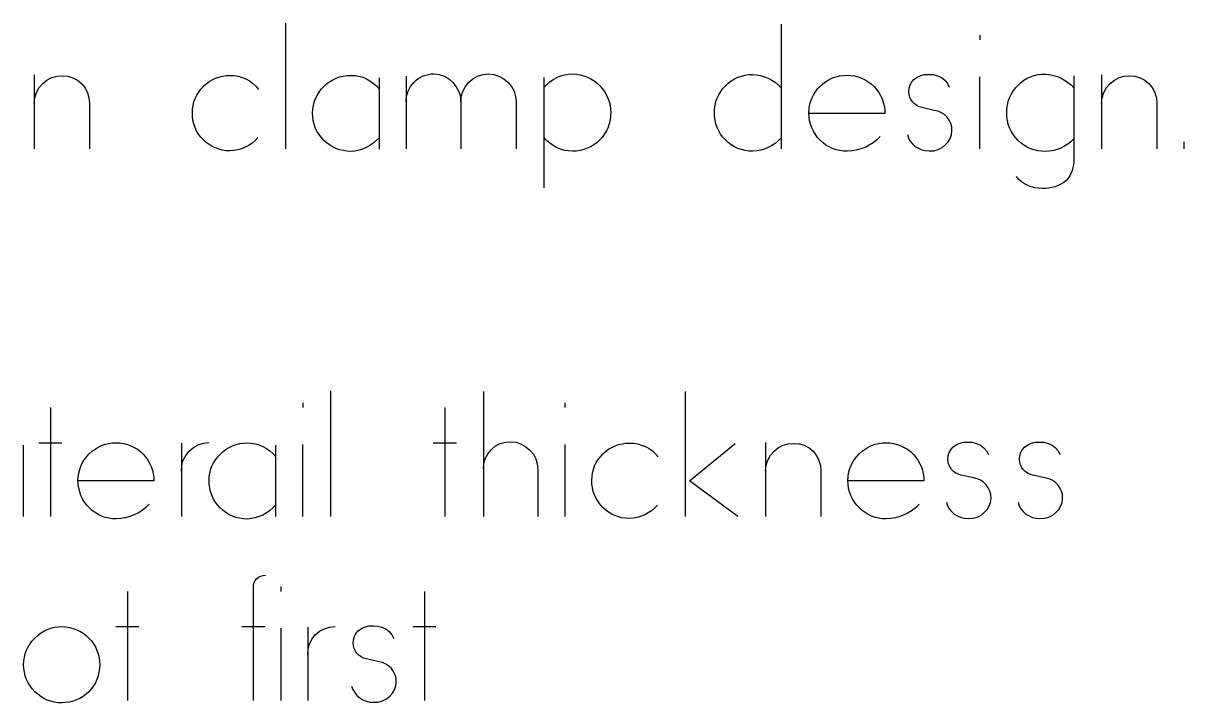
# Model space of a CAD drawing. Extents: x 0.37 to 5.45, y 0.44 to 6.56.
# Drawn here: x 4.263 to 5.446, y 5.509 to 6.203 of the extents above; entities that cross this region are included whole.
import ezdxf

# ---------------------------------------------------------------- set-up
doc = ezdxf.new("R2010")
doc.units = 0
doc.layers.add('LAYER_1', color=7, linetype='CONTINUOUS')

msp = doc.modelspace()

# ---------------------------------------------------------------- linework, layer by layer
at = {"layer": 'LAYER_1'}
for points in [[(4.5307, 6.2026), (4.5307, 6.0743)], [(5.0358, 6.2016), (5.0358, 6.0743)], [(5.2382, 6.1903), (5.2382, 6.1855)], [(4.2744, 6.15), (4.2744, 6.0743)], [(4.2744, 6.121), (4.275, 6.1266), (4.2767, 6.132), (4.2795, 6.1369), (4.2832, 6.1411), (4.2874, 6.1446), (4.2922, 6.1471), (4.2974, 6.1486), (4.3029, 6.149), (4.3084, 6.1485), (4.3137, 6.147), (4.3186, 6.1444), (4.3229, 6.1409), (4.3263, 6.1365), (4.3288, 6.1316), (4.3303, 6.1264), (4.3307, 6.1209), (4.3307, 6.0743)], [(4.5025, 6.0859), (4.4997, 6.083), (4.4965, 6.0803), (4.4932, 6.078), (4.4896, 6.0761), (4.4859, 6.0746), (4.482, 6.0734), (4.4779, 6.0727), (4.4738, 6.0724), (4.4701, 6.0725), (4.4664, 6.0731), (4.4628, 6.074), (4.4593, 6.0753), (4.4559, 6.0769), (4.4527, 6.0788), (4.4497, 6.081), (4.447, 6.0836), (4.4443, 6.0864), (4.442, 6.0895), (4.44, 6.0928), (4.4384, 6.0963), (4.4372, 6.0999), (4.4363, 6.1036), (4.4358, 6.1074), (4.4357, 6.1113), (4.4358, 6.1151), (4.4364, 6.1188), (4.4373, 6.1224), (4.4385, 6.1259), (4.4401, 6.1293), (4.4421, 6.1324), (4.4444, 6.1354), (4.4469, 6.1382), (4.4497, 6.1407), (4.4527, 6.143), (4.4559, 6.1449), (4.4593, 6.1464), (4.4628, 6.1477), (4.4665, 6.1485), (4.4702, 6.1491), (4.474, 6.1492), (4.4782, 6.1491), (4.4824, 6.1484), (4.4864, 6.1473), (4.4903, 6.1457), (4.494, 6.1437), (4.4974, 6.1412), (4.5005, 6.1383), (4.5032, 6.1351)], [(4.6259, 6.0858), (4.623, 6.0828), (4.6199, 6.0801), (4.6165, 6.0778), (4.6129, 6.0758), (4.6092, 6.0742), (4.6053, 6.073), (4.6012, 6.0722), (4.5971, 6.0718), (4.5932, 6.072), (4.5894, 6.0726), (4.5856, 6.0735), (4.582, 6.0748), (4.5786, 6.0765), (4.5753, 6.0785), (4.5722, 6.0808), (4.5694, 6.0834), (4.5668, 6.0863), (4.5645, 6.0894), (4.5626, 6.0926), (4.561, 6.0961), (4.5597, 6.0997), (4.5588, 6.1034), (4.5583, 6.1072), (4.5582, 6.111), (4.5584, 6.1148), (4.559, 6.1185), (4.5599, 6.1221), (4.5612, 6.1257), (4.5628, 6.129), (4.5648, 6.1322), (4.5671, 6.1352), (4.5697, 6.1379), (4.5725, 6.1406), (4.5755, 6.1429), (4.5788, 6.1448), (4.5822, 6.1465), (4.5857, 6.1478), (4.5894, 6.1487), (4.5932, 6.1492), (4.597, 6.1494), (4.6012, 6.1492), (4.6053, 6.1486), (4.6093, 6.1475), (4.6131, 6.1459), (4.6167, 6.1439), (4.6201, 6.1415), (4.6232, 6.1387), (4.6259, 6.1355)], [(4.626, 6.147), (4.626, 6.0742)], [(4.6535, 6.1224), (4.654, 6.128), (4.6555, 6.1332), (4.6581, 6.1381), (4.6616, 6.1424), (4.6637, 6.1444), (4.6659, 6.1461), (4.6708, 6.1488), (4.6762, 6.1504), (4.679, 6.1508), (4.6819, 6.1508), (4.6873, 6.1502), (4.6925, 6.1485), (4.6972, 6.1458), (4.7013, 6.1421), (4.7047, 6.1378), (4.7073, 6.1329), (4.7089, 6.1277), (4.7094, 6.1222), (4.7094, 6.0743)], [(4.6535, 6.1487), (4.6535, 6.0743)], [(4.7094, 6.1222), (4.7098, 6.1277), (4.7113, 6.133), (4.7139, 6.1379), (4.7174, 6.1423), (4.7216, 6.1459), (4.7264, 6.1486), (4.7317, 6.1503), (4.7372, 6.1509), (4.7428, 6.1503), (4.7481, 6.1486), (4.753, 6.1459), (4.7573, 6.1423), (4.7609, 6.138), (4.7635, 6.1331), (4.7651, 6.1277), (4.7656, 6.1221), (4.7656, 6.0743)], [(4.7938, 6.1472), (4.7938, 6.0346)], [(4.7939, 6.1371), (4.7968, 6.1402), (4.8, 6.1429), (4.8034, 6.1453), (4.8071, 6.1473), (4.811, 6.1488), (4.815, 6.1499), (4.8191, 6.1506), (4.8234, 6.1508), (4.8272, 6.1506), (4.8311, 6.15), (4.8348, 6.149), (4.8384, 6.1476), (4.8418, 6.1459), (4.8451, 6.1439), (4.8481, 6.1415), (4.851, 6.1388), (4.8535, 6.1359), (4.8557, 6.1329), (4.8576, 6.1297), (4.8592, 6.1262), (4.8605, 6.1227), (4.8614, 6.119), (4.8619, 6.1153), (4.8621, 6.1115), (4.862, 6.1076), (4.8615, 6.1038), (4.8606, 6.1), (4.8594, 6.0964), (4.8578, 6.0929), (4.8558, 6.0896), (4.8536, 6.0864), (4.851, 6.0835), (4.8481, 6.0809), (4.845, 6.0786), (4.8417, 6.0766), (4.8382, 6.075), (4.8346, 6.0737), (4.8309, 6.0728), (4.8271, 6.0722), (4.8232, 6.0721), (4.819, 6.0723), (4.8148, 6.0729), (4.8108, 6.0741), (4.8069, 6.0757), (4.8033, 6.0777), (4.7999, 6.0801), (4.7967, 6.0829), (4.7939, 6.0861)], [(5.0358, 6.0856), (5.0329, 6.0826), (5.0297, 6.08), (5.0263, 6.0777), (5.0227, 6.0758), (5.0189, 6.0742), (5.015, 6.0731), (5.0109, 6.0723), (5.0068, 6.072), (5.0029, 6.0721), (4.9991, 6.0727), (4.9953, 6.0736), (4.9917, 6.0748), (4.9882, 6.0765), (4.9849, 6.0785), (4.9818, 6.0808), (4.979, 6.0835), (4.9764, 6.0863), (4.9741, 6.0895), (4.9722, 6.0928), (4.9706, 6.0962), (4.9693, 6.0998), (4.9684, 6.1036), (4.9679, 6.1074), (4.9678, 6.1113), (4.9679, 6.1151), (4.9684, 6.1189), (4.9693, 6.1226), (4.9706, 6.1262), (4.9722, 6.1296), (4.9742, 6.1329), (4.9764, 6.1359), (4.9791, 6.1388), (4.9819, 6.1414), (4.9849, 6.1438), (4.9882, 6.1458), (4.9917, 6.1474), (4.9953, 6.1487), (4.999, 6.1496), (5.0028, 6.1501), (5.0067, 6.1503), (5.0108, 6.15), (5.0149, 6.1492), (5.0188, 6.148), (5.0226, 6.1465), (5.0263, 6.1446), (5.0297, 6.1423), (5.0329, 6.1396), (5.0358, 6.1367)], [(5.1366, 6.0869), (5.1332, 6.0836), (5.1295, 6.0806), (5.1255, 6.0781), (5.1213, 6.0759), (5.117, 6.0743), (5.1124, 6.073), (5.1078, 6.0723), (5.103, 6.072), (5.0992, 6.0721), (5.0954, 6.0726), (5.0918, 6.0735), (5.0882, 6.0747), (5.0848, 6.0764), (5.0815, 6.0783), (5.0785, 6.0806), (5.0757, 6.0832), (5.073, 6.086), (5.0707, 6.0891), (5.0687, 6.0924), (5.067, 6.0959), (5.0657, 6.0996), (5.0648, 6.1033), (5.0642, 6.1071), (5.064, 6.111), (5.0642, 6.1149), (5.0648, 6.1186), (5.0658, 6.1223), (5.0671, 6.1258), (5.0687, 6.1293), (5.0707, 6.1325), (5.073, 6.1355), (5.0756, 6.1383), (5.0784, 6.1409), (5.0815, 6.1432), (5.0848, 6.1451), (5.0882, 6.1467), (5.0918, 6.148), (5.0954, 6.1489), (5.0992, 6.1494), (5.1031, 6.1495), (5.1069, 6.1494), (5.1107, 6.1488), (5.1144, 6.1479), (5.118, 6.1466), (5.1214, 6.1449), (5.1246, 6.1429), (5.1277, 6.1406), (5.1305, 6.1379), (5.133, 6.1351), (5.1352, 6.132), (5.1371, 6.1288), (5.1386, 6.1253), (5.1399, 6.1218), (5.1408, 6.1182), (5.1413, 6.1144), (5.1415, 6.1106), (5.0641, 6.1106)], [(5.1644, 6.0889), (5.1656, 6.0854), (5.1674, 6.0822), (5.1697, 6.0794), (5.1725, 6.0769), (5.1758, 6.075), (5.1793, 6.0735), (5.183, 6.0726), (5.1868, 6.0724), (5.1914, 6.0725), (5.1958, 6.0737), (5.1998, 6.0758), (5.2033, 6.0787), (5.2061, 6.0816), (5.2081, 6.0851), (5.2094, 6.0888), (5.2099, 6.0928), (5.2096, 6.0967), (5.2086, 6.1003), (5.2071, 6.1037), (5.2049, 6.1067), (5.2023, 6.1093), (5.1992, 6.1113), (5.1957, 6.1128), (5.1919, 6.1137), (5.1793, 6.1166), (5.1765, 6.1174), (5.174, 6.1186), (5.1717, 6.1203), (5.1697, 6.1223), (5.1681, 6.1246), (5.1669, 6.1272), (5.1662, 6.1299), (5.166, 6.1328), (5.1663, 6.1362), (5.1672, 6.1395), (5.1688, 6.1424), (5.1709, 6.1451), (5.1743, 6.1475), (5.178, 6.1492), (5.182, 6.1502), (5.1862, 6.1503), (5.1907, 6.1501), (5.1951, 6.149), (5.1991, 6.1471), (5.2027, 6.1444), (5.2054, 6.1412), (5.2072, 6.1375)], [(5.2381, 6.1479), (5.2381, 6.0743)], [(5.3342, 6.0846), (5.3312, 6.0817), (5.328, 6.0792), (5.3246, 6.0771), (5.321, 6.0752), (5.3172, 6.0738), (5.3133, 6.0728), (5.3093, 6.0721), (5.3052, 6.0718), (5.3013, 6.0719), (5.2974, 6.0724), (5.2936, 6.0733), (5.29, 6.0746), (5.2865, 6.0762), (5.2831, 6.0782), (5.28, 6.0805), (5.2771, 6.0832), (5.2745, 6.0861), (5.2722, 6.0892), (5.2702, 6.0925), (5.2685, 6.096), (5.2673, 6.0996), (5.2664, 6.1034), (5.2659, 6.1072), (5.2658, 6.1112), (5.2659, 6.1151), (5.2664, 6.119), (5.2673, 6.1228), (5.2685, 6.1265), (5.2702, 6.13), (5.2722, 6.1334), (5.2745, 6.1366), (5.2772, 6.1395), (5.28, 6.1421), (5.2832, 6.1444), (5.2865, 6.1464), (5.29, 6.148), (5.2937, 6.1493), (5.2974, 6.1501), (5.3013, 6.1506), (5.3052, 6.1507), (5.3093, 6.1503), (5.3134, 6.1494), (5.3173, 6.1482), (5.3211, 6.1465), (5.3247, 6.1446), (5.3281, 6.1422), (5.3313, 6.1396), (5.3342, 6.1366)], [(5.3342, 6.1489), (5.3342, 6.064), (5.3342, 6.061), (5.3339, 6.0581), (5.3325, 6.0523), (5.33, 6.047), (5.3283, 6.0445), (5.3264, 6.0422), (5.3238, 6.0402), (5.3209, 6.0384), (5.318, 6.037), (5.3149, 6.0358), (5.3117, 6.0349), (5.3084, 6.0343), (5.3051, 6.0341), (5.3018, 6.0341), (5.298, 6.0342), (5.2942, 6.0346), (5.2906, 6.0356), (5.2872, 6.0369), (5.2839, 6.0387), (5.2808, 6.0408), (5.278, 6.0433), (5.2756, 6.0462)], [(5.3624, 6.15), (5.3624, 6.0743)], [(5.3624, 6.121), (5.363, 6.1266), (5.3647, 6.132), (5.3674, 6.1369), (5.3712, 6.1411), (5.3754, 6.1446), (5.3802, 6.1471), (5.3854, 6.1486), (5.3908, 6.149), (5.3964, 6.1485), (5.4017, 6.147), (5.4065, 6.1444), (5.4108, 6.1409), (5.4142, 6.1365), (5.4167, 6.1316), (5.4182, 6.1264), (5.4187, 6.1209), (5.4187, 6.0743)], [(5.4462, 6.0815), (5.4462, 6.0743)], [(4.5763, 5.8276), (4.5763, 5.6993)], [(4.7323, 5.8269), (4.7323, 5.6993)], [(4.9379, 5.8269), (4.9379, 5.6993)], [(4.2911, 5.8105), (4.2911, 5.6993)], [(4.5481, 5.8153), (4.5481, 5.8105)], [(4.6931, 5.8105), (4.6931, 5.6993)], [(4.8153, 5.8153), (4.8153, 5.8105)], [(4.2792, 5.7745), (4.3027, 5.7745)], [(4.3916, 5.7119), (4.3882, 5.7086), (4.3845, 5.7056), (4.3806, 5.7031), (4.3764, 5.7009), (4.372, 5.6993), (4.3675, 5.698), (4.3628, 5.6973), (4.3581, 5.697), (4.3542, 5.6971), (4.3505, 5.6976), (4.3468, 5.6985), (4.3432, 5.6997), (4.3398, 5.7014), (4.3366, 5.7033), (4.3335, 5.7056), (4.3307, 5.7082), (4.3281, 5.711), (4.3257, 5.7141), (4.3237, 5.7174), (4.3221, 5.7209), (4.3208, 5.7246), (4.3198, 5.7283), (4.3192, 5.7321), (4.319, 5.736), (4.3192, 5.7399), (4.3198, 5.7436), (4.3208, 5.7473), (4.3221, 5.7508), (4.3237, 5.7543), (4.3257, 5.7575), (4.328, 5.7605), (4.3306, 5.7633), (4.3335, 5.7659), (4.3365, 5.7682), (4.3398, 5.7701), (4.3432, 5.7717), (4.3468, 5.773), (4.3505, 5.7739), (4.3543, 5.7744), (4.3581, 5.7745), (4.3619, 5.7744), (4.3657, 5.7738), (4.3694, 5.7729), (4.373, 5.7716), (4.3764, 5.7699), (4.3797, 5.7679), (4.3827, 5.7656), (4.3855, 5.7629), (4.388, 5.7601), (4.3902, 5.757), (4.3921, 5.7538), (4.3937, 5.7503), (4.3949, 5.7468), (4.3958, 5.7432), (4.3963, 5.7394), (4.3965, 5.7356), (4.3191, 5.7356)], [(4.4247, 5.7457), (4.425, 5.7513), (4.4264, 5.7567), (4.4289, 5.7617), (4.4324, 5.7661), (4.4367, 5.7698), (4.4416, 5.7724), (4.447, 5.7741), (4.4526, 5.7747)], [(4.4247, 5.7741), (4.4247, 5.6993)], [(4.5204, 5.7108), (4.5175, 5.7078), (4.5144, 5.7051), (4.511, 5.7028), (4.5074, 5.7008), (4.5036, 5.6992), (4.4997, 5.698), (4.4957, 5.6972), (4.4915, 5.6968), (4.4877, 5.697), (4.4838, 5.6976), (4.4801, 5.6985), (4.4765, 5.6998), (4.473, 5.7015), (4.4697, 5.7035), (4.4667, 5.7058), (4.4638, 5.7084), (4.4612, 5.7113), (4.459, 5.7144), (4.457, 5.7176), (4.4554, 5.7211), (4.4542, 5.7247), (4.4533, 5.7284), (4.4528, 5.7322), (4.4527, 5.736), (4.4529, 5.7398), (4.4534, 5.7435), (4.4543, 5.7471), (4.4556, 5.7507), (4.4573, 5.754), (4.4592, 5.7572), (4.4615, 5.7602), (4.4642, 5.7629), (4.467, 5.7656), (4.47, 5.7679), (4.4732, 5.7698), (4.4766, 5.7715), (4.4802, 5.7728), (4.4839, 5.7737), (4.4877, 5.7742), (4.4915, 5.7744), (4.4957, 5.7742), (4.4998, 5.7736), (4.5038, 5.7725), (4.5076, 5.7709), (4.5112, 5.7689), (4.5146, 5.7665), (4.5176, 5.7637), (4.5204, 5.7605)], [(4.5479, 5.7729), (4.5479, 5.6993)], [(4.6812, 5.7745), (4.7048, 5.7745)], [(4.7323, 5.7481), (4.7328, 5.7536), (4.7344, 5.7588), (4.7371, 5.7636), (4.7406, 5.7678), (4.7448, 5.7713), (4.7495, 5.7738), (4.7547, 5.7753), (4.7601, 5.7757), (4.7657, 5.7751), (4.7709, 5.7733), (4.7757, 5.7706), (4.7798, 5.7669), (4.7832, 5.7628), (4.7856, 5.7581), (4.7871, 5.753), (4.7877, 5.7478), (4.7877, 5.6993)], [(4.8152, 5.7729), (4.8152, 5.6993)], [(4.9097, 5.7109), (4.9068, 5.708), (4.9037, 5.7053), (4.9003, 5.703), (4.8968, 5.7011), (4.893, 5.6996), (4.8891, 5.6984), (4.8851, 5.6977), (4.881, 5.6974), (4.8772, 5.6975), (4.8735, 5.6981), (4.8699, 5.699), (4.8664, 5.7003), (4.8631, 5.7019), (4.8599, 5.7038), (4.8569, 5.706), (4.8541, 5.7086), (4.8515, 5.7114), (4.8492, 5.7145), (4.8472, 5.7178), (4.8456, 5.7213), (4.8443, 5.7249), (4.8434, 5.7286), (4.8429, 5.7324), (4.8428, 5.7363), (4.843, 5.7401), (4.8435, 5.7438), (4.8444, 5.7474), (4.8457, 5.7509), (4.8473, 5.7543), (4.8492, 5.7574), (4.8515, 5.7604), (4.8541, 5.7632), (4.8569, 5.7657), (4.8599, 5.768), (4.8631, 5.7699), (4.8665, 5.7714), (4.87, 5.7727), (4.8736, 5.7735), (4.8773, 5.7741), (4.8811, 5.7742), (4.8854, 5.7741), (4.8896, 5.7734), (4.8936, 5.7723), (4.8975, 5.7707), (4.9011, 5.7687), (4.9045, 5.7662), (4.9076, 5.7633), (4.9104, 5.7601)], [(4.9918, 5.6993), (4.9424, 5.7358), (4.9888, 5.7738)], [(5.02, 5.775), (5.02, 5.6993)], [(5.02, 5.746), (5.0206, 5.7516), (5.0223, 5.757), (5.0251, 5.7619), (5.0288, 5.7661), (5.033, 5.7696), (5.0378, 5.7721), (5.043, 5.7736), (5.0485, 5.774), (5.054, 5.7735), (5.0593, 5.772), (5.0642, 5.7694), (5.0685, 5.7659), (5.0719, 5.7615), (5.0743, 5.7566), (5.0758, 5.7514), (5.0763, 5.7459), (5.0763, 5.6993)], [(5.1764, 5.7119), (5.173, 5.7086), (5.1693, 5.7056), (5.1653, 5.7031), (5.1612, 5.7009), (5.1568, 5.6993), (5.1522, 5.698), (5.1476, 5.6973), (5.1428, 5.697), (5.139, 5.6971), (5.1352, 5.6976), (5.1316, 5.6985), (5.128, 5.6997), (5.1246, 5.7014), (5.1213, 5.7033), (5.1183, 5.7056), (5.1155, 5.7082), (5.1128, 5.711), (5.1105, 5.7141), (5.1085, 5.7174), (5.1068, 5.7209), (5.1055, 5.7246), (5.1046, 5.7283), (5.104, 5.7321), (5.1038, 5.736), (5.104, 5.7399), (5.1046, 5.7436), (5.1056, 5.7473), (5.1069, 5.7508), (5.1085, 5.7543), (5.1105, 5.7575), (5.1128, 5.7605), (5.1154, 5.7633), (5.1182, 5.7659), (5.1213, 5.7682), (5.1246, 5.7701), (5.128, 5.7717), (5.1316, 5.773), (5.1353, 5.7739), (5.139, 5.7744), (5.1429, 5.7745), (5.1467, 5.7744), (5.1505, 5.7738), (5.1542, 5.7729), (5.1578, 5.7716), (5.1612, 5.7699), (5.1644, 5.7679), (5.1675, 5.7656), (5.1703, 5.7629), (5.1728, 5.7601), (5.175, 5.757), (5.1769, 5.7538), (5.1784, 5.7503), (5.1797, 5.7468), (5.1806, 5.7432), (5.1811, 5.7394), (5.1813, 5.7356), (5.1039, 5.7356)], [(5.2042, 5.7139), (5.2054, 5.7104), (5.2072, 5.7072), (5.2095, 5.7044), (5.2123, 5.7019), (5.2156, 5.7), (5.2191, 5.6985), (5.2228, 5.6976), (5.2266, 5.6974), (5.2312, 5.6975), (5.2356, 5.6987), (5.2396, 5.7008), (5.2431, 5.7037), (5.2459, 5.7066), (5.2479, 5.7101), (5.2492, 5.7138), (5.2497, 5.7178), (5.2494, 5.7217), (5.2484, 5.7253), (5.2469, 5.7287), (5.2447, 5.7317), (5.2421, 5.7343), (5.239, 5.7363), (5.2355, 5.7378), (5.2317, 5.7387), (5.2191, 5.7416), (5.2163, 5.7424), (5.2138, 5.7436), (5.2115, 5.7453), (5.2095, 5.7473), (5.2079, 5.7496), (5.2068, 5.7522), (5.206, 5.7549), (5.2058, 5.7578), (5.2061, 5.7612), (5.207, 5.7645), (5.2086, 5.7674), (5.2107, 5.7701), (5.2141, 5.7725), (5.2178, 5.7742), (5.2218, 5.7752), (5.226, 5.7753), (5.2305, 5.7751), (5.2349, 5.774), (5.2389, 5.7721), (5.2425, 5.7694), (5.2452, 5.7662), (5.247, 5.7625)], [(5.2772, 5.7139), (5.2784, 5.7104), (5.2802, 5.7072), (5.2825, 5.7044), (5.2853, 5.7019), (5.2886, 5.7), (5.2921, 5.6985), (5.2958, 5.6976), (5.2996, 5.6974), (5.3042, 5.6975), (5.3086, 5.6987), (5.3126, 5.7008), (5.3161, 5.7037), (5.3189, 5.7066), (5.3209, 5.7101), (5.3222, 5.7138), (5.3227, 5.7178), (5.3224, 5.7217), (5.3214, 5.7253), (5.3199, 5.7287), (5.3177, 5.7317), (5.3151, 5.7343), (5.312, 5.7363), (5.3085, 5.7378), (5.3047, 5.7387), (5.2921, 5.7416), (5.2893, 5.7424), (5.2868, 5.7436), (5.2845, 5.7453), (5.2825, 5.7473), (5.2809, 5.7496), (5.2798, 5.7522), (5.279, 5.7549), (5.2788, 5.7578), (5.2791, 5.7612), (5.28, 5.7645), (5.2816, 5.7674), (5.2837, 5.7701), (5.2871, 5.7725), (5.2908, 5.7742), (5.2948, 5.7752), (5.299, 5.7753), (5.3035, 5.7751), (5.3079, 5.774), (5.3119, 5.7721), (5.3155, 5.7694), (5.3182, 5.7662), (5.32, 5.7625)], [(4.2633, 5.772), (4.2633, 5.6992)], [(4.5204, 5.772), (4.5204, 5.6992)], [(4.4979, 5.5118), (4.4979, 5.6274), (4.4981, 5.6297), (4.4987, 5.632), (4.4998, 5.634), (4.5012, 5.6358), (4.5032, 5.6374), (4.5054, 5.6386), (4.5077, 5.6393), (4.5102, 5.6394)], [(4.3695, 5.623), (4.3695, 5.5118)], [(4.5259, 5.6278), (4.5259, 5.623)], [(4.6722, 5.623), (4.6722, 5.5118)], [(4.3575, 5.587), (4.3811, 5.587)], [(4.486, 5.5871), (4.51, 5.5871)], [(4.5257, 5.5854), (4.5257, 5.5118)], [(4.5534, 5.5582), (4.5537, 5.5638), (4.5551, 5.5692), (4.5576, 5.5742), (4.561, 5.5786), (4.5654, 5.5823), (4.5703, 5.5849), (4.5756, 5.5866), (4.5813, 5.5872)], [(4.5534, 5.5866), (4.5534, 5.5118)], [(4.598, 5.5264), (4.5993, 5.5229), (4.6011, 5.5197), (4.6034, 5.5169), (4.6062, 5.5144), (4.6094, 5.5125), (4.613, 5.511), (4.6167, 5.5101), (4.6205, 5.5099), (4.625, 5.51), (4.6294, 5.5112), (4.6335, 5.5133), (4.637, 5.5162), (4.6397, 5.5191), (4.6418, 5.5226), (4.6431, 5.5263), (4.6435, 5.5303), (4.6433, 5.5342), (4.6423, 5.5378), (4.6407, 5.5412), (4.6386, 5.5442), (4.6359, 5.5468), (4.6328, 5.5488), (4.6294, 5.5503), (4.6256, 5.5512), (4.613, 5.5541), (4.6102, 5.5549), (4.6076, 5.5561), (4.6053, 5.5578), (4.6034, 5.5598), (4.6018, 5.5621), (4.6006, 5.5647), (4.5999, 5.5674), (4.5996, 5.5703), (4.5999, 5.5737), (4.6009, 5.577), (4.6024, 5.5799), (4.6046, 5.5826), (4.6079, 5.585), (4.6117, 5.5867), (4.6157, 5.5877), (4.6198, 5.5878), (4.6243, 5.5876), (4.6287, 5.5865), (4.6327, 5.5846), (4.6364, 5.5819), (4.639, 5.5787), (4.6409, 5.575)], [(4.6603, 5.587), (4.6839, 5.587)]]:
    msp.add_lwpolyline(points, dxfattribs=at)
msp.add_lwpolyline([(4.3028, 5.587), (4.3067, 5.5868), (4.3104, 5.5862), (4.3141, 5.5852), (4.3176, 5.5839), (4.321, 5.5823), (4.3243, 5.5803), (4.3273, 5.578), (4.3301, 5.5753), (4.3327, 5.5725), (4.3349, 5.5695), (4.3369, 5.5663), (4.3384, 5.5628), (4.3397, 5.5593), (4.3406, 5.5556), (4.3411, 5.5519), (4.3412, 5.5481), (4.3411, 5.5443), (4.3405, 5.5405), (4.3396, 5.5368), (4.3384, 5.5332), (4.3368, 5.5298), (4.3349, 5.5265), (4.3326, 5.5235), (4.3301, 5.5206), (4.3273, 5.518), (4.3243, 5.5157), (4.321, 5.5138), (4.3176, 5.5122), (4.3141, 5.5109), (4.3104, 5.51), (4.3066, 5.5095), (4.3028, 5.5093), (4.299, 5.5094), (4.2952, 5.51), (4.2914, 5.5109), (4.2878, 5.5121), (4.2844, 5.5137), (4.2811, 5.5157), (4.278, 5.518), (4.2752, 5.5206), (4.2725, 5.5234), (4.2702, 5.5265), (4.2683, 5.5297), (4.2666, 5.5332), (4.2653, 5.5367), (4.2644, 5.5404), (4.2639, 5.5442), (4.2637, 5.5481), (4.2639, 5.5519), (4.2644, 5.5557), (4.2653, 5.5594), (4.2666, 5.5629), (4.2682, 5.5663), (4.2702, 5.5695), (4.2725, 5.5726), (4.2752, 5.5753), (4.278, 5.578), (4.281, 5.5804), (4.2843, 5.5824), (4.2878, 5.5841), (4.2914, 5.5854), (4.2951, 5.5863), (4.2989, 5.5869)], close=True, dxfattribs=at)

doc.saveas('drawing.dxf')
